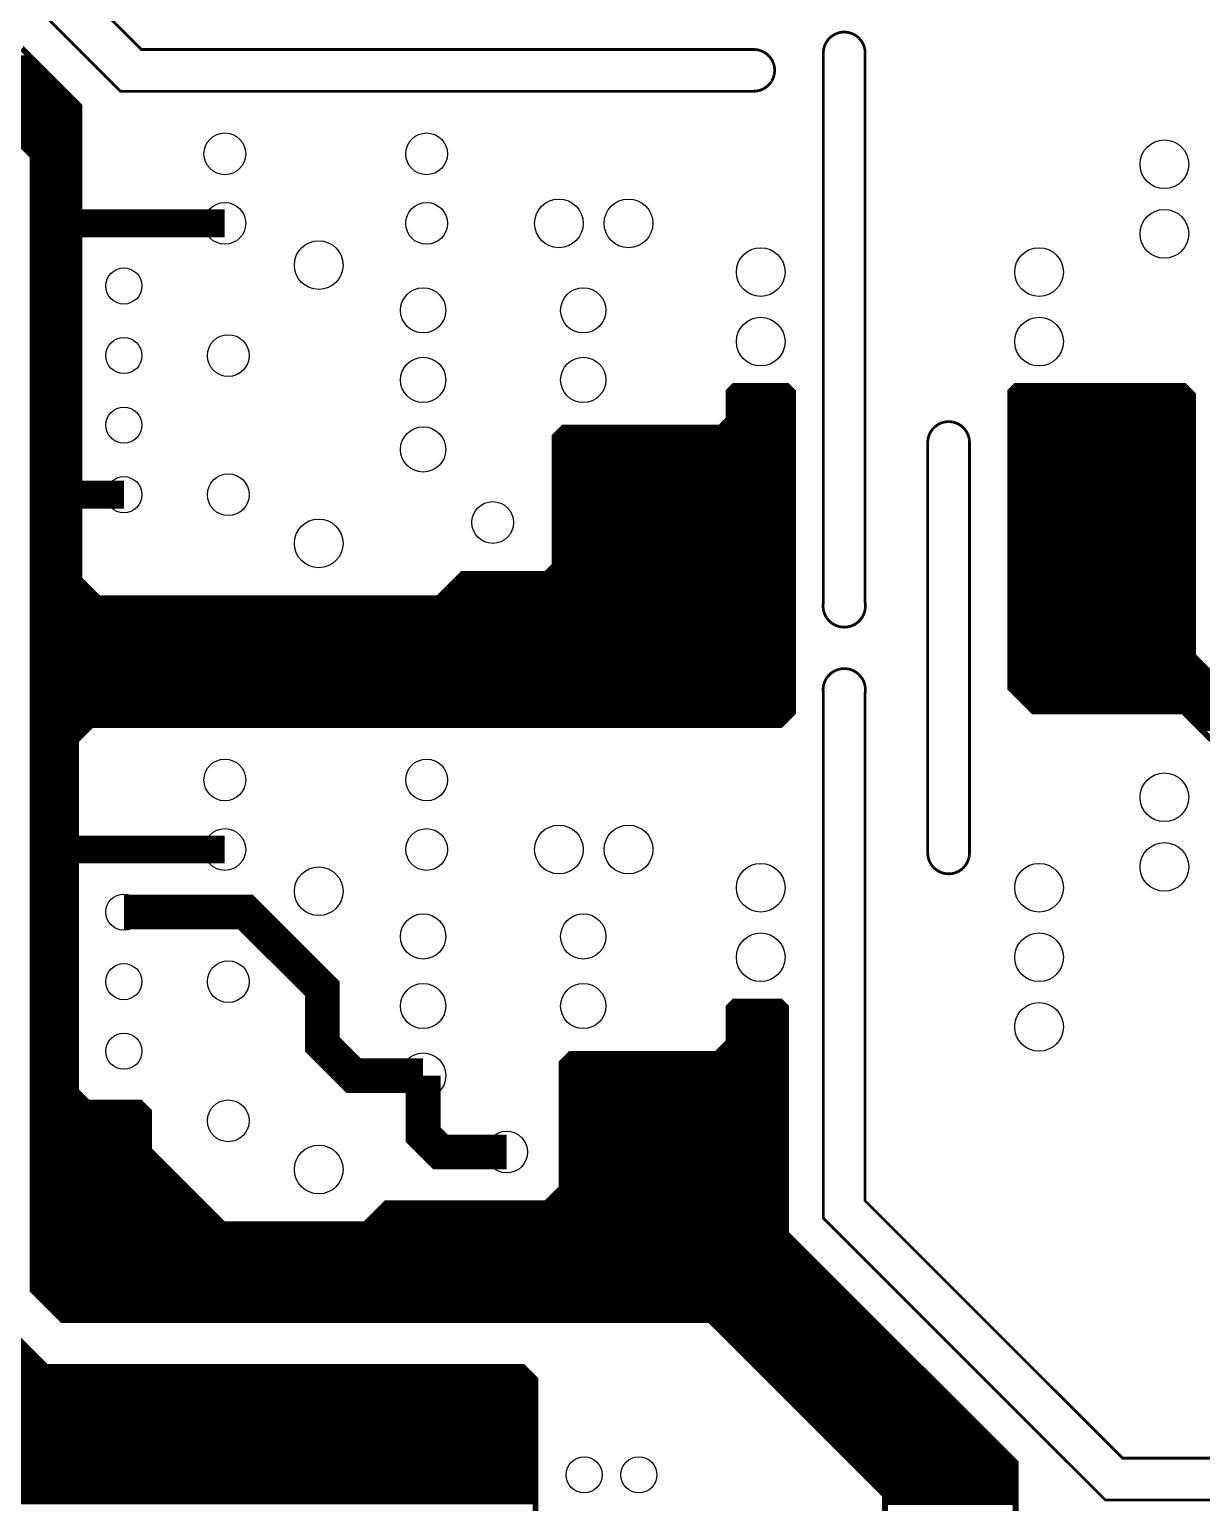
# Model space of a CAD drawing. Extents: x 0 to 219, y 0 to 131.
# Drawn here: x 66.8 to 109.6, y 48.3 to 102.1 of the extents above; entities that cross this region are included whole.
import ezdxf

# ---------------------------------------------------------------- set-up
doc = ezdxf.new("R2010")
doc.units = 0
doc.layers.get('0').update_dxf_attribs({"linetype": 'CONTINUOUS'})
doc.layers.add('CS', color=1, linetype='CONTINUOUS')
doc.layers.add('OUT', color=7, linetype='CONTINUOUS')

# ---------------------------------------------------------------- blocks, each defined once
blk = doc.blocks.new('ROUND_30')
blk.add_circle((0, 0), 0.66)
blk = doc.blocks.new('ROUND_11')
blk.add_circle((0, 0), 0.889)
blk = doc.blocks.new('ROUND_34')
blk.add_circle((0, 0), 0.762)
blk = doc.blocks.new('ROUND_18')
blk.add_circle((0, 0), 0.826)
blk = doc.blocks.new('ROUND_26')
blk.add_circle((0, 0), 0.508)

msp = doc.modelspace()

# ---------------------------------------------------------------- linework, layer by layer
at = {"layer": 'CS'}
for points, const_width in [([(85.344, 30.226), (85.344, 52.832), (84.836, 53.34), (67.437, 53.34), (65.532, 55.245), (65.532, 96.52), (64.516, 97.536), (58.293, 97.536), (57.785, 98.044), (57.785, 101.092), (57.404, 101.473), (52.07, 101.473)], 0.0254), ([(59.409, 101.035), (66.844, 101.035)], 0.2), ([(65.532, 98.679), (66.802, 97.409), (66.802, 56.007), (67.945, 54.864), (87.376, 54.864), (87.376, 60.325), (86.233, 60.325), (86.233, 59.944), (85.598, 59.309), (79.756, 59.309), (78.994, 58.547), (73.914, 58.547), (71.247, 61.214), (71.247, 62.611), (70.866, 62.992), (68.961, 62.992), (68.58, 63.373), (68.58, 76.073), (69.088, 76.581), (94.234, 76.581), (94.742, 77.089), (94.742, 88.9), (94.488, 89.154), (92.456, 89.154), (92.202, 88.9), (92.202, 87.884), (91.948, 87.63), (86.233, 87.63), (85.852, 87.249), (85.852, 82.55), (85.598, 82.296), (82.55, 82.296), (81.661, 81.407), (69.342, 81.407), (68.707, 82.042), (68.707, 99.314), (66.548, 101.473)], 0.0254), ([(66.506, 101.373), (68.607, 99.273), (68.607, 82.042), (68.617, 81.998), (68.636, 81.971), (69.271, 81.336), (69.309, 81.313), (69.342, 81.307), (81.661, 81.307), (81.704, 81.317), (81.731, 81.336), (82.591, 82.196), (85.598, 82.196), (85.641, 82.206), (85.668, 82.225), (85.922, 82.479), (85.946, 82.517), (85.952, 82.55), (85.952, 87.208), (86.274, 87.53), (91.948, 87.53), (91.991, 87.54), (92.018, 87.559), (92.272, 87.813), (92.296, 87.851), (92.302, 87.884), (92.302, 88.859), (92.497, 89.054), (94.446, 89.054), (94.642, 88.859), (94.641, 77.13), (94.192, 76.681), (69.087, 76.681), (69.044, 76.671), (69.017, 76.652), (68.509, 76.144), (68.485, 76.106), (68.48, 76.073), (68.48, 63.373), (68.49, 63.329), (68.509, 63.302), (68.89, 62.921), (68.928, 62.898), (68.961, 62.892), (70.824, 62.892), (71.147, 62.57), (71.147, 61.214), (71.157, 61.17), (71.176, 61.143), (73.843, 58.476), (73.881, 58.453), (73.914, 58.447), (78.994, 58.447), (79.037, 58.457), (79.064, 58.476), (79.797, 59.209), (85.598, 59.209), (85.641, 59.219), (85.668, 59.238), (86.176, 59.746), (86.2, 59.784), (86.206, 59.817), (86.206, 64.348), (86.528, 64.67), (91.821, 64.67), (91.864, 64.68), (91.891, 64.699), (92.272, 65.08), (92.296, 65.118), (92.302, 65.151), (92.302, 66.38), (92.497, 66.575), (94.192, 66.575), (94.388, 66.38), (94.388, 58.166), (94.398, 58.122), (94.417, 58.095), (102.77, 49.743), (102.77, 15.875)], 0.2), ([(59.409, 100.86), (67.019, 100.86)], 0.2), ([(59.409, 100.686), (67.193, 100.686)], 0.2), ([(59.409, 100.511), (67.368, 100.511)], 0.2), ([(59.409, 100.336), (67.543, 100.336)], 0.2), ([(59.409, 100.162), (67.717, 100.162)], 0.2), ([(59.409, 99.987), (67.892, 99.987)], 0.2), ([(59.409, 99.813), (68.066, 99.813)], 0.2), ([(59.409, 99.638), (68.241, 99.638)], 0.2), ([(59.409, 99.463), (68.416, 99.463)], 0.2), ([(59.409, 99.289), (68.59, 99.289)], 0.2), ([(59.409, 99.114), (68.607, 99.114)], 0.2), ([(59.443, 98.94), (68.607, 98.94)], 0.2), ([(65.578, 98.765), (68.607, 98.765)], 0.2), ([(98.017, 10.709), (98.016, 48.514), (98.006, 48.558), (97.987, 48.585), (91.637, 54.935), (91.599, 54.958), (91.566, 54.964), (87.375, 54.964), (86.106, 54.964), (67.986, 54.964), (66.902, 56.048), (66.901, 97.409), (66.891, 97.453), (66.872, 97.48), (65.602, 98.75)], 0.2), ([(65.762, 98.59), (68.607, 98.59)], 0.2), ([(65.936, 98.416), (68.607, 98.416)], 0.2), ([(66.111, 98.241), (68.607, 98.241)], 0.2), ([(66.285, 98.067), (68.607, 98.067)], 0.2), ([(66.46, 97.892), (68.607, 97.892)], 0.2), ([(66.635, 97.717), (68.607, 97.717)], 0.2), ([(66.809, 97.543), (68.607, 97.543)], 0.2), ([(66.901, 97.368), (68.607, 97.368)], 0.2), ([(66.901, 97.194), (68.607, 97.194)], 0.2), ([(66.901, 97.019), (68.607, 97.019)], 0.2), ([(66.901, 96.844), (68.607, 96.844)], 0.2), ([(66.901, 96.67), (68.607, 96.67)], 0.2), ([(66.901, 96.495), (68.607, 96.495)], 0.2), ([(66.901, 96.321), (68.607, 96.321)], 0.2), ([(66.901, 96.146), (68.607, 96.146)], 0.2), ([(66.901, 95.971), (68.607, 95.971)], 0.2), ([(66.901, 95.797), (68.607, 95.797)], 0.2), ([(66.901, 95.622), (68.607, 95.622)], 0.2), ([(66.901, 95.448), (68.607, 95.448)], 0.2), ([(66.901, 95.273), (68.607, 95.273)], 0.2), ([(70.231, 85.09), (67.564, 85.09), (67.564, 94.996), (73.914, 94.996)], 1.016), ([(66.901, 95.098), (68.607, 95.098)], 0.2), ([(66.901, 94.924), (68.607, 94.924)], 0.2), ([(66.901, 94.749), (68.607, 94.749)], 0.2), ([(66.901, 94.575), (68.607, 94.575)], 0.2), ([(66.901, 94.4), (68.607, 94.4)], 0.2), ([(66.901, 94.225), (68.607, 94.225)], 0.2), ([(66.901, 94.051), (68.607, 94.051)], 0.2), ([(66.901, 93.876), (68.607, 93.876)], 0.2), ([(66.901, 93.702), (68.607, 93.702)], 0.2), ([(66.901, 93.527), (68.607, 93.527)], 0.2), ([(66.901, 93.352), (68.607, 93.352)], 0.2), ([(66.901, 93.178), (68.607, 93.178)], 0.2), ([(66.901, 93.003), (68.607, 93.003)], 0.2), ([(66.901, 92.829), (68.607, 92.829)], 0.2), ([(66.901, 92.654), (68.607, 92.654)], 0.2), ([(66.901, 92.479), (68.607, 92.479)], 0.2), ([(66.901, 92.305), (68.607, 92.305)], 0.2), ([(66.901, 92.13), (68.607, 92.13)], 0.2), ([(66.901, 91.956), (68.607, 91.956)], 0.2), ([(66.901, 91.781), (68.607, 91.781)], 0.2), ([(66.901, 91.606), (68.607, 91.606)], 0.2), ([(66.901, 91.432), (68.607, 91.432)], 0.2), ([(66.901, 91.257), (68.607, 91.257)], 0.2), ([(66.901, 91.083), (68.607, 91.083)], 0.2), ([(66.901, 90.908), (68.607, 90.908)], 0.2), ([(66.901, 90.733), (68.607, 90.733)], 0.2), ([(66.901, 90.559), (68.607, 90.559)], 0.2), ([(66.901, 90.384), (68.607, 90.384)], 0.2), ([(66.901, 90.21), (68.607, 90.21)], 0.2), ([(66.901, 90.035), (68.607, 90.035)], 0.2), ([(66.901, 89.86), (68.607, 89.86)], 0.2), ([(66.901, 89.686), (68.607, 89.686)], 0.2), ([(66.901, 89.511), (68.607, 89.511)], 0.2), ([(66.901, 89.337), (68.607, 89.337)], 0.2), ([(66.901, 89.162), (68.607, 89.162)], 0.2), ([(66.901, 88.987), (68.607, 88.987)], 0.2), ([(66.901, 88.813), (68.607, 88.813)], 0.2), ([(92.302, 88.813), (94.642, 88.813)], 0.2), ([(92.43, 88.987), (94.513, 88.987)], 0.2), ([(110.236, 78.359), (109.347, 79.248), (109.347, 88.773), (108.966, 89.154), (102.743, 89.154), (102.489, 88.9), (102.489, 77.978), (103.378, 77.089), (108.839, 77.089), (109.982, 75.946)], 0.0254), ([(110.023, 76.046), (108.909, 77.16), (108.871, 77.183), (108.838, 77.189), (103.419, 77.189), (102.589, 78.019), (102.589, 88.859), (102.784, 89.054), (108.924, 89.054), (109.247, 88.732), (109.247, 79.248), (109.257, 79.204), (109.276, 79.177), (110.165, 78.288)], 0.2), ([(102.589, 88.789), (109.189, 88.789)], 0.2), ([(102.694, 88.964), (109.014, 88.964)], 0.2), ([(66.901, 88.638), (68.607, 88.638)], 0.2), ([(66.901, 88.464), (68.607, 88.464)], 0.2), ([(66.901, 88.289), (68.607, 88.289)], 0.2), ([(66.901, 88.114), (68.607, 88.114)], 0.2), ([(92.302, 88.638), (94.642, 88.638)], 0.2), ([(92.302, 88.464), (94.642, 88.464)], 0.2), ([(92.302, 88.289), (94.642, 88.289)], 0.2), ([(92.302, 88.114), (94.642, 88.114)], 0.2), ([(102.589, 88.614), (109.247, 88.614)], 0.2), ([(102.589, 88.44), (109.247, 88.44)], 0.2), ([(102.589, 88.265), (109.247, 88.265)], 0.2), ([(66.901, 87.94), (68.607, 87.94)], 0.2), ([(66.901, 87.765), (68.607, 87.765)], 0.2), ([(66.901, 87.591), (68.607, 87.591)], 0.2), ([(92.05, 87.591), (94.642, 87.591)], 0.2), ([(92.224, 87.765), (94.642, 87.765)], 0.2), ([(92.302, 87.94), (94.642, 87.94)], 0.2), ([(102.589, 88.091), (109.247, 88.091)], 0.2), ([(102.589, 87.916), (109.247, 87.916)], 0.2), ([(102.589, 87.741), (109.247, 87.741)], 0.2), ([(66.901, 87.416), (68.607, 87.416)], 0.2), ([(66.901, 87.241), (68.607, 87.241)], 0.2), ([(66.901, 87.067), (68.607, 87.067)], 0.2), ([(85.952, 87.067), (94.642, 87.067)], 0.2), ([(85.985, 87.241), (94.642, 87.241)], 0.2), ([(86.16, 87.416), (94.642, 87.416)], 0.2), ([(102.589, 87.567), (109.247, 87.567)], 0.2), ([(102.589, 87.392), (109.247, 87.392)], 0.2), ([(102.589, 87.218), (109.247, 87.218)], 0.2), ([(102.589, 87.043), (109.247, 87.043)], 0.2), ([(66.901, 86.892), (68.607, 86.892)], 0.2), ([(66.901, 86.718), (68.607, 86.718)], 0.2), ([(66.901, 86.543), (68.607, 86.543)], 0.2), ([(85.952, 86.892), (94.641, 86.892)], 0.2), ([(85.952, 86.718), (94.641, 86.718)], 0.2), ([(85.952, 86.543), (94.641, 86.543)], 0.2), ([(102.589, 86.868), (109.247, 86.868)], 0.2), ([(102.589, 86.694), (109.247, 86.694)], 0.2), ([(102.589, 86.519), (109.247, 86.519)], 0.2), ([(66.901, 86.368), (68.607, 86.368)], 0.2), ([(66.901, 86.194), (68.607, 86.194)], 0.2), ([(66.901, 86.019), (68.607, 86.019)], 0.2), ([(85.952, 86.368), (94.641, 86.368)], 0.2), ([(85.952, 86.194), (94.641, 86.194)], 0.2), ([(85.952, 86.019), (94.641, 86.019)], 0.2), ([(102.589, 86.345), (109.247, 86.345)], 0.2), ([(102.589, 86.17), (109.247, 86.17)], 0.2), ([(102.589, 85.995), (109.247, 85.995)], 0.2), ([(66.901, 85.845), (68.607, 85.845)], 0.2), ([(66.901, 85.67), (68.607, 85.67)], 0.2), ([(66.901, 85.495), (68.607, 85.495)], 0.2), ([(85.952, 85.845), (94.641, 85.845)], 0.2), ([(85.952, 85.67), (94.641, 85.67)], 0.2), ([(85.952, 85.495), (94.641, 85.495)], 0.2), ([(102.589, 85.821), (109.247, 85.821)], 0.2), ([(102.589, 85.646), (109.247, 85.646)], 0.2), ([(102.589, 85.472), (109.247, 85.472)], 0.2), ([(66.901, 85.321), (68.607, 85.321)], 0.2), ([(66.901, 85.146), (68.607, 85.146)], 0.2), ([(66.901, 84.972), (68.607, 84.972)], 0.2), ([(85.952, 85.321), (94.641, 85.321)], 0.2), ([(85.952, 85.146), (94.641, 85.146)], 0.2), ([(85.952, 84.972), (94.641, 84.972)], 0.2), ([(102.589, 85.297), (109.247, 85.297)], 0.2), ([(102.589, 85.122), (109.247, 85.122)], 0.2), ([(102.589, 84.948), (109.247, 84.948)], 0.2), ([(66.901, 84.797), (68.607, 84.797)], 0.2), ([(66.901, 84.622), (68.607, 84.622)], 0.2), ([(66.901, 84.448), (68.607, 84.448)], 0.2), ([(85.952, 84.797), (94.641, 84.797)], 0.2), ([(85.952, 84.622), (94.641, 84.622)], 0.2), ([(85.952, 84.448), (94.641, 84.448)], 0.2), ([(102.589, 84.773), (109.247, 84.773)], 0.2), ([(102.589, 84.599), (109.247, 84.599)], 0.2), ([(102.589, 84.424), (109.247, 84.424)], 0.2), ([(66.901, 84.273), (68.607, 84.273)], 0.2), ([(66.901, 84.099), (68.607, 84.099)], 0.2), ([(66.901, 83.924), (68.607, 83.924)], 0.2), ([(85.952, 84.273), (94.641, 84.273)], 0.2), ([(85.952, 84.099), (94.641, 84.099)], 0.2), ([(85.952, 83.924), (94.641, 83.924)], 0.2), ([(102.589, 84.249), (109.247, 84.249)], 0.2), ([(102.589, 84.075), (109.247, 84.075)], 0.2), ([(102.589, 83.9), (109.247, 83.9)], 0.2), ([(66.901, 83.749), (68.607, 83.749)], 0.2), ([(66.901, 83.575), (68.607, 83.575)], 0.2), ([(66.901, 83.4), (68.607, 83.4)], 0.2), ([(85.952, 83.749), (94.641, 83.749)], 0.2), ([(85.952, 83.575), (94.641, 83.575)], 0.2), ([(85.952, 83.4), (94.641, 83.4)], 0.2), ([(102.589, 83.726), (109.247, 83.726)], 0.2), ([(102.589, 83.551), (109.247, 83.551)], 0.2), ([(102.589, 83.376), (109.247, 83.376)], 0.2), ([(66.901, 83.226), (68.607, 83.226)], 0.2), ([(66.901, 83.051), (68.607, 83.051)], 0.2), ([(66.901, 82.876), (68.607, 82.876)], 0.2), ([(85.952, 83.226), (94.641, 83.226)], 0.2), ([(85.952, 83.051), (94.641, 83.051)], 0.2), ([(85.952, 82.876), (94.641, 82.876)], 0.2), ([(102.589, 83.202), (109.247, 83.202)], 0.2), ([(102.589, 83.027), (109.247, 83.027)], 0.2), ([(102.589, 82.853), (109.247, 82.853)], 0.2), ([(66.901, 82.702), (68.607, 82.702)], 0.2), ([(66.901, 82.527), (68.607, 82.527)], 0.2), ([(66.901, 82.353), (68.607, 82.353)], 0.2), ([(85.796, 82.353), (94.641, 82.353)], 0.2), ([(85.948, 82.527), (94.641, 82.527)], 0.2), ([(85.952, 82.702), (94.641, 82.702)], 0.2), ([(102.589, 82.678), (109.247, 82.678)], 0.2), ([(102.589, 82.503), (109.247, 82.503)], 0.2), ([(102.589, 82.329), (109.247, 82.329)], 0.2), ([(66.901, 82.178), (68.607, 82.178)], 0.2), ([(66.901, 82.003), (68.615, 82.003)], 0.2), ([(66.901, 81.829), (68.778, 81.829)], 0.2), ([(66.901, 81.654), (68.953, 81.654)], 0.2), ([(82.049, 81.654), (94.641, 81.654)], 0.2), ([(82.224, 81.829), (94.641, 81.829)], 0.2), ([(82.398, 82.003), (94.641, 82.003)], 0.2), ([(82.573, 82.178), (94.641, 82.178)], 0.2), ([(102.589, 82.154), (109.247, 82.154)], 0.2), ([(102.589, 81.98), (109.247, 81.98)], 0.2), ([(102.589, 81.805), (109.247, 81.805)], 0.2), ([(66.901, 81.48), (69.127, 81.48)], 0.2), ([(66.901, 81.305), (94.641, 81.305)], 0.2), ([(66.901, 81.13), (94.641, 81.13)], 0.2), ([(81.875, 81.48), (94.641, 81.48)], 0.2), ([(102.589, 81.63), (109.247, 81.63)], 0.2), ([(102.589, 81.456), (109.247, 81.456)], 0.2), ([(102.589, 81.281), (109.247, 81.281)], 0.2), ([(66.901, 80.956), (94.641, 80.956)], 0.2), ([(66.901, 80.781), (94.641, 80.781)], 0.2), ([(66.901, 80.607), (94.641, 80.607)], 0.2), ([(102.589, 81.107), (109.247, 81.107)], 0.2), ([(102.589, 80.932), (109.247, 80.932)], 0.2), ([(102.589, 80.757), (109.247, 80.757)], 0.2), ([(102.589, 80.583), (109.247, 80.583)], 0.2), ([(66.901, 80.432), (94.641, 80.432)], 0.2), ([(66.901, 80.257), (94.641, 80.257)], 0.2), ([(66.901, 80.083), (94.641, 80.083)], 0.2), ([(102.589, 80.408), (109.247, 80.408)], 0.2), ([(102.589, 80.234), (109.247, 80.234)], 0.2), ([(102.589, 80.059), (109.247, 80.059)], 0.2), ([(66.901, 79.908), (94.641, 79.908)], 0.2), ([(66.901, 79.734), (94.641, 79.734)], 0.2), ([(66.901, 79.559), (94.641, 79.559)], 0.2), ([(102.589, 79.884), (109.247, 79.884)], 0.2), ([(102.589, 79.71), (109.247, 79.71)], 0.2), ([(102.589, 79.535), (109.247, 79.535)], 0.2), ([(66.901, 79.384), (94.641, 79.384)], 0.2), ([(66.901, 79.21), (94.641, 79.21)], 0.2), ([(66.901, 79.035), (94.641, 79.035)], 0.2), ([(102.589, 79.361), (109.247, 79.361)], 0.2), ([(102.589, 79.186), (109.27, 79.186)], 0.2), ([(102.589, 79.011), (109.442, 79.011)], 0.2), ([(66.901, 78.861), (94.641, 78.861)], 0.2), ([(66.901, 78.686), (94.641, 78.686)], 0.2), ([(66.901, 78.511), (94.641, 78.511)], 0.2), ([(102.589, 78.837), (109.616, 78.837)], 0.2), ([(102.589, 78.662), (109.791, 78.662)], 0.2), ([(102.589, 78.488), (109.965, 78.488)], 0.2), ([(66.901, 78.337), (94.641, 78.337)], 0.2), ([(66.901, 78.162), (94.641, 78.162)], 0.2), ([(66.901, 77.988), (94.641, 77.988)], 0.2), ([(102.589, 78.313), (110.14, 78.313)], 0.2), ([(102.589, 78.138), (141.176, 78.138)], 0.2), ([(102.644, 77.964), (141.35, 77.964)], 0.2), ([(66.901, 77.813), (94.641, 77.813)], 0.2), ([(66.901, 77.638), (94.641, 77.638)], 0.2), ([(66.901, 77.464), (94.641, 77.464)], 0.2), ([(102.819, 77.789), (175.818, 77.789)], 0.2), ([(102.993, 77.615), (175.644, 77.615)], 0.2), ([(103.168, 77.44), (175.469, 77.44)], 0.2), ([(66.901, 77.289), (94.641, 77.289)], 0.2), ([(66.901, 77.115), (94.626, 77.115)], 0.2), ([(66.901, 76.94), (94.451, 76.94)], 0.2), ([(103.343, 77.265), (175.294, 77.265)], 0.2), ([(108.978, 77.091), (175.12, 77.091)], 0.2), ([(109.153, 76.916), (174.945, 76.916)], 0.2), ([(66.901, 76.765), (94.276, 76.765)], 0.2), ([(66.901, 76.591), (68.956, 76.591)], 0.2), ([(66.901, 76.416), (68.781, 76.416)], 0.2), ([(109.327, 76.742), (174.771, 76.742)], 0.2), ([(109.502, 76.567), (174.596, 76.567)], 0.2), ([(66.901, 76.242), (68.607, 76.242)], 0.2), ([(66.901, 76.067), (68.48, 76.067)], 0.2), ([(66.901, 75.892), (68.48, 75.892)], 0.2), ([(66.901, 75.718), (68.48, 75.718)], 0.2), ([(66.901, 75.543), (68.48, 75.543)], 0.2), ([(66.901, 75.369), (68.48, 75.369)], 0.2), ([(66.901, 75.194), (68.48, 75.194)], 0.2), ([(66.901, 75.019), (68.48, 75.019)], 0.2), ([(66.901, 74.845), (68.48, 74.845)], 0.2), ([(66.901, 74.67), (68.48, 74.67)], 0.2), ([(66.901, 74.496), (68.48, 74.496)], 0.2), ([(66.901, 74.321), (68.48, 74.321)], 0.2), ([(66.901, 74.146), (68.48, 74.146)], 0.2), ([(66.901, 73.972), (68.48, 73.972)], 0.2), ([(66.901, 73.797), (68.48, 73.797)], 0.2), ([(66.901, 73.623), (68.48, 73.623)], 0.2), ([(66.901, 73.448), (68.48, 73.448)], 0.2), ([(66.901, 73.273), (68.48, 73.273)], 0.2), ([(66.901, 73.099), (68.48, 73.099)], 0.2), ([(66.901, 72.924), (68.48, 72.924)], 0.2), ([(66.901, 72.75), (68.48, 72.75)], 0.2), ([(66.901, 72.575), (68.48, 72.575)], 0.2), ([(73.914, 72.136), (67.437, 72.136), (67.437, 62.23), (70.231, 62.23)], 1.016), ([(66.901, 72.4), (68.48, 72.4)], 0.2), ([(66.901, 72.226), (68.48, 72.226)], 0.2), ([(66.901, 72.051), (68.48, 72.051)], 0.2), ([(66.901, 71.877), (68.48, 71.877)], 0.2), ([(66.901, 71.702), (68.48, 71.702)], 0.2), ([(66.901, 71.527), (68.48, 71.527)], 0.2), ([(66.901, 71.353), (68.48, 71.353)], 0.2), ([(66.901, 71.178), (68.48, 71.178)], 0.2), ([(66.901, 71.004), (68.48, 71.004)], 0.2), ([(66.901, 70.829), (68.48, 70.829)], 0.2), ([(66.901, 70.654), (68.48, 70.654)], 0.2), ([(66.901, 70.48), (68.48, 70.48)], 0.2), ([(70.231, 69.85), (74.676, 69.85), (77.47, 67.056), (77.47, 65.024), (78.613, 63.881), (81.153, 63.881)], 1.27), ([(66.901, 70.305), (68.48, 70.305)], 0.2), ([(66.901, 70.131), (68.48, 70.131)], 0.2), ([(66.901, 69.956), (68.48, 69.956)], 0.2), ([(66.901, 69.781), (68.48, 69.781)], 0.2), ([(66.901, 69.607), (68.48, 69.607)], 0.2), ([(66.901, 69.432), (68.48, 69.432)], 0.2), ([(66.901, 69.258), (68.48, 69.258)], 0.2), ([(66.901, 69.083), (68.48, 69.083)], 0.2), ([(66.901, 68.908), (68.48, 68.908)], 0.2), ([(66.901, 68.734), (68.48, 68.734)], 0.2), ([(66.901, 68.559), (68.48, 68.559)], 0.2), ([(66.901, 68.385), (68.48, 68.385)], 0.2), ([(66.901, 68.21), (68.48, 68.21)], 0.2), ([(66.901, 68.035), (68.48, 68.035)], 0.2), ([(66.901, 67.861), (68.48, 67.861)], 0.2), ([(66.901, 67.686), (68.48, 67.686)], 0.2), ([(66.901, 67.512), (68.48, 67.512)], 0.2), ([(66.901, 67.337), (68.48, 67.337)], 0.2), ([(66.901, 67.162), (68.48, 67.162)], 0.2), ([(66.901, 66.988), (68.48, 66.988)], 0.2), ([(66.901, 66.813), (68.48, 66.813)], 0.2), ([(66.901, 66.639), (68.48, 66.639)], 0.2), ([(66.901, 66.464), (68.48, 66.464)], 0.2), ([(66.901, 66.289), (68.48, 66.289)], 0.2), ([(66.901, 66.115), (68.48, 66.115)], 0.2), ([(139.954, 9.906), (98.679, 9.906), (97.917, 10.668), (97.917, 48.514), (91.567, 54.864), (86.106, 54.864), (86.106, 64.389), (86.487, 64.77), (91.821, 64.77), (92.202, 65.151), (92.202, 66.421), (92.456, 66.675), (94.234, 66.675), (94.488, 66.421), (94.488, 58.166), (102.87, 49.784), (102.87, 15.875), (105.283, 13.462), (162.941, 13.462)], 0.0254), ([(92.302, 66.289), (94.388, 66.289)], 0.2), ([(92.302, 66.115), (94.388, 66.115)], 0.2), ([(92.386, 66.464), (94.303, 66.464)], 0.2), ([(66.901, 65.94), (68.48, 65.94)], 0.2), ([(66.901, 65.766), (68.48, 65.766)], 0.2), ([(66.901, 65.591), (68.48, 65.591)], 0.2), ([(92.302, 65.94), (94.388, 65.94)], 0.2), ([(92.302, 65.766), (94.388, 65.766)], 0.2), ([(92.302, 65.591), (94.388, 65.591)], 0.2), ([(66.901, 65.416), (68.48, 65.416)], 0.2), ([(66.901, 65.242), (68.48, 65.242)], 0.2), ([(66.901, 65.067), (68.48, 65.067)], 0.2), ([(92.259, 65.067), (94.388, 65.067)], 0.2), ([(92.302, 65.416), (94.388, 65.416)], 0.2), ([(92.302, 65.242), (94.388, 65.242)], 0.2), ([(66.901, 64.893), (68.48, 64.893)], 0.2), ([(66.901, 64.718), (68.48, 64.718)], 0.2), ([(66.901, 64.543), (68.48, 64.543)], 0.2), ([(86.401, 64.543), (94.388, 64.543)], 0.2), ([(91.91, 64.718), (94.388, 64.718)], 0.2), ([(92.085, 64.893), (94.388, 64.893)], 0.2), ([(66.901, 64.369), (68.48, 64.369)], 0.2), ([(66.901, 64.194), (68.48, 64.194)], 0.2), ([(66.901, 64.02), (68.48, 64.02)], 0.2), ([(81.153, 63.881), (81.153, 61.722), (81.788, 61.087), (84.201, 61.087)], 1.27), ([(86.206, 64.194), (94.388, 64.194)], 0.2), ([(86.206, 64.02), (94.388, 64.02)], 0.2), ([(86.227, 64.369), (94.388, 64.369)], 0.2), ([(66.901, 63.845), (68.48, 63.845)], 0.2), ([(66.901, 63.67), (68.48, 63.67)], 0.2), ([(66.901, 63.496), (68.48, 63.496)], 0.2), ([(86.206, 63.845), (94.388, 63.845)], 0.2), ([(86.206, 63.67), (94.388, 63.67)], 0.2), ([(86.206, 63.496), (94.388, 63.496)], 0.2), ([(66.901, 63.321), (68.495, 63.321)], 0.2), ([(66.901, 63.147), (68.664, 63.147)], 0.2), ([(66.901, 62.972), (68.839, 62.972)], 0.2), ([(86.206, 63.321), (94.388, 63.321)], 0.2), ([(86.206, 63.147), (94.388, 63.147)], 0.2), ([(86.206, 62.972), (94.388, 62.972)], 0.2), ([(66.902, 62.797), (70.919, 62.797)], 0.2), ([(66.902, 62.623), (71.093, 62.623)], 0.2), ([(66.902, 62.448), (71.147, 62.448)], 0.2), ([(70.231, 62.23), (67.437, 62.23), (67.437, 57.404)], 1.016), ([(86.206, 62.797), (94.388, 62.797)], 0.2), ([(86.206, 62.623), (94.388, 62.623)], 0.2), ([(86.206, 62.448), (94.388, 62.448)], 0.2), ([(66.902, 62.274), (71.147, 62.274)], 0.2), ([(66.902, 62.099), (71.147, 62.099)], 0.2), ([(66.902, 61.924), (71.147, 61.924)], 0.2), ([(86.206, 62.274), (94.388, 62.274)], 0.2), ([(86.206, 62.099), (94.388, 62.099)], 0.2), ([(86.206, 61.924), (94.388, 61.924)], 0.2), ([(66.902, 61.75), (71.147, 61.75)], 0.2), ([(66.902, 61.575), (71.147, 61.575)], 0.2), ([(66.902, 61.401), (71.147, 61.401)], 0.2), ([(66.902, 61.226), (71.147, 61.226)], 0.2), ([(86.206, 61.75), (94.388, 61.75)], 0.2), ([(86.206, 61.575), (94.388, 61.575)], 0.2), ([(86.206, 61.401), (94.388, 61.401)], 0.2), ([(86.206, 61.226), (94.388, 61.226)], 0.2), ([(66.902, 61.051), (71.268, 61.051)], 0.2), ([(66.902, 60.877), (71.442, 60.877)], 0.2), ([(66.902, 60.702), (71.617, 60.702)], 0.2), ([(86.206, 61.051), (94.388, 61.051)], 0.2), ([(86.206, 60.877), (94.388, 60.877)], 0.2), ([(86.206, 60.702), (94.388, 60.702)], 0.2), ([(66.902, 60.528), (71.791, 60.528)], 0.2), ([(66.902, 60.353), (71.966, 60.353)], 0.2), ([(66.902, 60.178), (72.141, 60.178)], 0.2), ([(86.206, 60.528), (94.388, 60.528)], 0.2), ([(86.206, 60.353), (94.388, 60.353)], 0.2), ([(86.206, 60.178), (94.388, 60.178)], 0.2), ([(66.902, 60.004), (72.315, 60.004)], 0.2), ([(66.902, 59.829), (72.49, 59.829)], 0.2), ([(66.902, 59.655), (72.664, 59.655)], 0.2), ([(86.085, 59.655), (94.388, 59.655)], 0.2), ([(86.206, 60.004), (94.388, 60.004)], 0.2), ([(86.206, 59.829), (94.388, 59.829)], 0.2), ([(66.902, 59.48), (72.839, 59.48)], 0.2), ([(66.902, 59.305), (73.014, 59.305)], 0.2), ([(66.902, 59.131), (73.188, 59.131)], 0.2), ([(79.719, 59.131), (94.388, 59.131)], 0.2), ([(85.735, 59.305), (94.388, 59.305)], 0.2), ([(85.91, 59.48), (94.388, 59.48)], 0.2), ([(66.902, 58.956), (73.363, 58.956)], 0.2), ([(66.902, 58.782), (73.537, 58.782)], 0.2), ([(66.902, 58.607), (73.712, 58.607)], 0.2), ([(79.195, 58.607), (94.388, 58.607)], 0.2), ([(79.37, 58.782), (94.388, 58.782)], 0.2), ([(79.544, 58.956), (94.388, 58.956)], 0.2), ([(66.902, 58.432), (94.388, 58.432)], 0.2), ([(66.902, 58.258), (94.388, 58.258)], 0.2), ([(66.902, 58.083), (94.429, 58.083)], 0.2), ([(66.902, 57.909), (94.603, 57.909)], 0.2), ([(66.902, 57.734), (94.778, 57.734)], 0.2), ([(66.902, 57.559), (94.953, 57.559)], 0.2), ([(66.902, 57.385), (95.127, 57.385)], 0.2), ([(66.902, 57.21), (95.302, 57.21)], 0.2), ([(66.902, 57.036), (95.476, 57.036)], 0.2), ([(66.902, 56.861), (95.651, 56.861)], 0.2), ([(66.902, 56.686), (95.826, 56.686)], 0.2), ([(66.902, 56.512), (96, 56.512)], 0.2), ([(66.902, 56.337), (96.175, 56.337)], 0.2), ([(66.902, 56.163), (96.349, 56.163)], 0.2), ([(66.962, 55.988), (96.524, 55.988)], 0.2), ([(67.137, 55.813), (96.699, 55.813)], 0.2), ([(67.311, 55.639), (96.873, 55.639)], 0.2), ([(67.486, 55.464), (97.048, 55.464)], 0.2), ([(65.461, 55.174), (67.366, 53.269), (67.404, 53.246), (67.437, 53.24), (84.794, 53.24), (85.244, 52.791), (85.244, 30.226)], 0.2), ([(67.66, 55.29), (97.222, 55.29)], 0.2), ([(67.835, 55.115), (97.397, 55.115)], 0.2), ([(91.628, 54.94), (97.572, 54.94)], 0.2), ([(91.806, 54.766), (97.746, 54.766)], 0.2), ([(91.981, 54.591), (97.921, 54.591)], 0.2), ([(92.155, 54.417), (98.095, 54.417)], 0.2), ([(92.33, 54.242), (98.27, 54.242)], 0.2), ([(59.536, 53.909), (66.726, 53.909)], 0.2), ([(59.536, 53.734), (66.901, 53.734)], 0.2), ([(92.505, 54.067), (98.445, 54.067)], 0.2), ([(92.679, 53.893), (98.619, 53.893)], 0.2), ([(92.854, 53.718), (98.794, 53.718)], 0.2), ([(59.536, 53.559), (67.076, 53.559)], 0.2), ([(59.536, 53.385), (67.25, 53.385)], 0.2), ([(59.536, 53.21), (84.824, 53.21)], 0.2), ([(93.028, 53.544), (98.968, 53.544)], 0.2), ([(93.203, 53.369), (99.143, 53.369)], 0.2), ([(93.378, 53.194), (99.318, 53.194)], 0.2), ([(59.536, 53.036), (84.998, 53.036)], 0.2), ([(59.536, 52.861), (85.173, 52.861)], 0.2), ([(59.536, 52.686), (85.244, 52.686)], 0.2), ([(93.552, 53.02), (99.492, 53.02)], 0.2), ([(93.727, 52.845), (99.667, 52.845)], 0.2), ([(93.901, 52.671), (99.841, 52.671)], 0.2), ([(59.536, 52.512), (85.244, 52.512)], 0.2), ([(59.536, 52.337), (85.244, 52.337)], 0.2), ([(59.536, 52.163), (85.244, 52.163)], 0.2), ([(94.076, 52.496), (100.016, 52.496)], 0.2), ([(94.251, 52.321), (100.191, 52.321)], 0.2), ([(94.425, 52.147), (100.365, 52.147)], 0.2), ([(59.536, 51.988), (85.244, 51.988)], 0.2), ([(59.536, 51.813), (85.244, 51.813)], 0.2), ([(59.536, 51.639), (85.244, 51.639)], 0.2), ([(94.6, 51.972), (100.54, 51.972)], 0.2), ([(94.774, 51.798), (100.714, 51.798)], 0.2), ([(94.949, 51.623), (100.889, 51.623)], 0.2), ([(59.536, 51.464), (85.244, 51.464)], 0.2), ([(59.536, 51.29), (85.244, 51.29)], 0.2), ([(59.536, 51.115), (85.244, 51.115)], 0.2), ([(95.124, 51.448), (101.064, 51.448)], 0.2), ([(95.298, 51.274), (101.238, 51.274)], 0.2), ([(95.473, 51.099), (101.413, 51.099)], 0.2), ([(59.536, 50.94), (85.244, 50.94)], 0.2), ([(59.536, 50.766), (85.244, 50.766)], 0.2), ([(59.536, 50.591), (85.244, 50.591)], 0.2), ([(95.647, 50.925), (101.587, 50.925)], 0.2), ([(95.822, 50.75), (101.762, 50.75)], 0.2), ([(95.997, 50.575), (101.937, 50.575)], 0.2), ([(59.536, 50.417), (85.244, 50.417)], 0.2), ([(59.536, 50.242), (85.244, 50.242)], 0.2), ([(59.536, 50.067), (85.244, 50.067)], 0.2), ([(96.171, 50.401), (102.111, 50.401)], 0.2), ([(96.346, 50.226), (102.286, 50.226)], 0.2), ([(96.52, 50.052), (102.46, 50.052)], 0.2), ([(59.536, 49.893), (85.244, 49.893)], 0.2), ([(59.536, 49.718), (85.244, 49.718)], 0.2), ([(59.536, 49.544), (85.244, 49.544)], 0.2), ([(96.695, 49.877), (102.635, 49.877)], 0.2), ([(96.87, 49.702), (102.77, 49.702)], 0.2), ([(97.044, 49.528), (102.77, 49.528)], 0.2), ([(59.536, 49.369), (85.244, 49.369)], 0.2), ([(59.536, 49.194), (85.244, 49.194)], 0.2), ([(59.536, 49.02), (85.244, 49.02)], 0.2), ([(59.536, 48.845), (85.244, 48.845)], 0.2), ([(97.219, 49.353), (102.77, 49.353)], 0.2), ([(97.393, 49.179), (102.77, 49.179)], 0.2), ([(97.568, 49.004), (102.77, 49.004)], 0.2), ([(59.536, 48.671), (85.244, 48.671)], 0.2), ([(59.536, 48.496), (85.244, 48.496)], 0.2), ([(59.536, 48.321), (85.244, 48.321)], 0.2), ([(97.743, 48.829), (102.77, 48.829)], 0.2), ([(97.917, 48.655), (102.77, 48.655)], 0.2), ([(98.016, 48.48), (102.77, 48.48)], 0.2), ([(98.016, 48.306), (102.77, 48.306)], 0.2)]:
    msp.add_lwpolyline(points, dxfattribs=dict(at, const_width=const_width))
at = {"layer": 'OUT', "const_width": 0.1}
for points in [[(93.218, 99.822), (93.284412, 99.824898), (93.350318, 99.833576), (93.41522, 99.847964), (93.478618, 99.867954), (93.540034, 99.893392), (93.599, 99.924088), (93.655064, 99.959806), (93.707804, 100.000274), (93.756814, 100.045184), (93.801724, 100.094194), (93.842192, 100.146934), (93.87791, 100.203), (93.908606, 100.261964), (93.934044, 100.32338), (93.954034, 100.386778), (93.968422, 100.45168), (93.9771, 100.517586), (93.98, 100.584), (93.9771, 100.650412), (93.968422, 100.716318), (93.954034, 100.78122), (93.934044, 100.844618), (93.908606, 100.906034), (93.87791, 100.965), (93.842192, 101.021064), (93.801724, 101.073804), (93.756814, 101.122814), (93.707804, 101.167724), (93.655064, 101.208192), (93.599, 101.24391), (93.540034, 101.274606), (93.478618, 101.300044), (93.41522, 101.320034), (93.350318, 101.334422), (93.284412, 101.3431), (93.218, 101.346), (70.866, 101.346), (65.278, 106.934)], [(64.516, 105.41), (70.104, 99.822), (93.218, 99.822)], [(97.282, 81.153), (97.282, 101.219), (97.2791, 101.285412), (97.270422, 101.351318), (97.256034, 101.41622), (97.236044, 101.479618), (97.210606, 101.541034), (97.17991, 101.6), (97.144192, 101.656064), (97.103724, 101.708804), (97.058814, 101.757814), (97.009804, 101.802724), (96.957064, 101.843192), (96.901, 101.87891), (96.842034, 101.909606), (96.780618, 101.935044), (96.71722, 101.955034), (96.652318, 101.969422), (96.586412, 101.9781), (96.52, 101.981), (96.453586, 101.9781), (96.38768, 101.969422), (96.322778, 101.955034), (96.25938, 101.935044), (96.197964, 101.909606), (96.139, 101.87891), (96.082934, 101.843192), (96.030194, 101.802724), (95.981184, 101.757814), (95.936274, 101.708804), (95.895806, 101.656064), (95.860088, 101.6), (95.829392, 101.541034), (95.803954, 101.479618), (95.783964, 101.41622), (95.769576, 101.351318), (95.760898, 101.285412), (95.758, 101.219), (95.758, 81.153), (95.74983, 81.086104), (95.747522, 81.01875), (95.751094, 80.951452), (95.760516, 80.88472), (95.77572, 80.819064), (95.796588, 80.754984), (95.82296, 80.692966), (95.85464, 80.633482), (95.891382, 80.576986), (95.932908, 80.523908), (95.978902, 80.47465), (96.029014, 80.429588), (96.082862, 80.389064), (96.140038, 80.35339), (96.200106, 80.322834), (96.262608, 80.297628), (96.32707, 80.277968), (96.393, 80.264), (96.459894, 80.25583), (96.527248, 80.253522), (96.594546, 80.257094), (96.661278, 80.266516), (96.726934, 80.28172), (96.791014, 80.302588), (96.853032, 80.32896), (96.912516, 80.36064), (96.969012, 80.397382), (97.02209, 80.438908), (97.071348, 80.484902), (97.11641, 80.535014), (97.156934, 80.588862), (97.192608, 80.646038), (97.223164, 80.706106), (97.24837, 80.768608), (97.26803, 80.83307), (97.282, 80.899), (97.290168, 80.965894), (97.292476, 81.033248), (97.288904, 81.100546), (97.282, 81.153)], [(101.092, 86.995), (101.0891, 87.061412), (101.080422, 87.127318), (101.066034, 87.19222), (101.046044, 87.255618), (101.020606, 87.317034), (100.98991, 87.376), (100.954192, 87.432064), (100.913724, 87.484804), (100.868814, 87.533814), (100.819804, 87.578724), (100.767064, 87.619192), (100.711, 87.65491), (100.652034, 87.685606), (100.590618, 87.711044), (100.52722, 87.731034), (100.462318, 87.745422), (100.396412, 87.7541), (100.33, 87.757), (100.263586, 87.7541), (100.19768, 87.745422), (100.132778, 87.731034), (100.06938, 87.711044), (100.007964, 87.685606), (99.949, 87.65491), (99.892934, 87.619192), (99.840194, 87.578724), (99.791184, 87.533814), (99.746274, 87.484804), (99.705806, 87.432064), (99.670088, 87.376), (99.639392, 87.317034), (99.613954, 87.255618), (99.593964, 87.19222), (99.579576, 87.127318), (99.570898, 87.061412), (99.568, 86.995), (99.568, 72.009), (99.570898, 71.942586), (99.579576, 71.87668), (99.593964, 71.811778), (99.613954, 71.74838), (99.639392, 71.686964), (99.670088, 71.628), (99.705806, 71.571934), (99.746274, 71.519194), (99.791184, 71.470184), (99.840194, 71.425274), (99.892934, 71.384806), (99.949, 71.349088), (100.007964, 71.318392), (100.06938, 71.292954), (100.132778, 71.272964), (100.19768, 71.258576), (100.263586, 71.249898), (100.33, 71.247), (100.396412, 71.249898), (100.462318, 71.258576), (100.52722, 71.272964), (100.590618, 71.292954), (100.652034, 71.318392), (100.711, 71.349088), (100.767064, 71.384806), (100.819804, 71.425274), (100.868814, 71.470184), (100.913724, 71.519194), (100.954192, 71.571934), (100.98991, 71.628), (101.020606, 71.686964), (101.046044, 71.74838), (101.066034, 71.811778), (101.080422, 71.87668), (101.0891, 71.942586), (101.092, 72.009), (101.092, 86.995)], [(97.282, 77.851), (97.289384, 77.91786), (97.290912, 77.985112), (97.286576, 78.05224), (97.276404, 78.118734), (97.260474, 78.18409), (97.23891, 78.247808), (97.211874, 78.309404), (97.179574, 78.36841), (97.142252, 78.424376), (97.100196, 78.476876), (97.053724, 78.52551), (97.00319, 78.56991), (96.948978, 78.609736), (96.891502, 78.644686), (96.831198, 78.674494), (96.768526, 78.698932), (96.703962, 78.717814), (96.638, 78.731), (96.571138, 78.738384), (96.503886, 78.739912), (96.436758, 78.735576), (96.370264, 78.725404), (96.304908, 78.709474), (96.24119, 78.68791), (96.179594, 78.660874), (96.120588, 78.628574), (96.064622, 78.591252), (96.012122, 78.549196), (95.963488, 78.502724), (95.919088, 78.45219), (95.879262, 78.397978), (95.844312, 78.340502), (95.814504, 78.280198), (95.790066, 78.217526), (95.771184, 78.152962), (95.758, 78.087), (95.750614, 78.020138), (95.749086, 77.952886), (95.753422, 77.885758), (95.758, 77.851), (95.758, 58.674), (106.045, 48.387), (156.718, 48.387)], [(156.718, 49.911), (106.68, 49.911), (97.282, 59.309), (97.282, 77.851)]]:
    msp.add_lwpolyline(points, dxfattribs=at)

# ---------------------------------------------------------------- block references
at = {"layer": 'CS'}
for name, p in [('ROUND_34', (73.914, 97.536)), ('ROUND_34', (81.28, 97.536)), ('ROUND_11', (108.204, 97.155)), ('ROUND_34', (73.914, 94.996)), ('ROUND_34', (81.28, 94.996)), ('ROUND_11', (86.106, 94.996)), ('ROUND_11', (88.646, 94.996)), ('ROUND_11', (108.204, 94.615)), ('ROUND_11', (77.343, 93.472)), ('ROUND_11', (93.472, 93.218)), ('ROUND_11', (103.632, 93.218)), ('ROUND_30', (70.231, 92.71)), ('ROUND_18', (81.153, 91.821)), ('ROUND_18', (86.995, 91.821)), ('ROUND_11', (93.472, 90.678)), ('ROUND_11', (103.632, 90.678)), ('ROUND_34', (74.041, 90.17)), ('ROUND_30', (70.231, 90.17)), ('ROUND_18', (81.153, 89.281)), ('ROUND_18', (86.995, 89.281)), ('ROUND_11', (93.472, 88.138)), ('ROUND_11', (103.632, 88.138)), ('ROUND_30', (70.231, 87.63)), ('ROUND_18', (81.153, 86.741)), ('ROUND_18', (86.995, 86.741)), ('ROUND_30', (70.231, 85.09)), ('ROUND_34', (74.041, 85.09)), ('ROUND_34', (83.693, 84.074)), ('ROUND_11', (77.343, 83.312)), ('ROUND_34', (83.693, 81.534)), ('ROUND_34', (73.914, 74.676)), ('ROUND_34', (81.28, 74.676)), ('ROUND_11', (108.204, 74.041)), ('ROUND_34', (73.914, 72.136)), ('ROUND_34', (81.28, 72.136)), ('ROUND_11', (86.106, 72.136)), ('ROUND_11', (88.646, 72.136)), ('ROUND_11', (108.204, 71.501)), ('ROUND_11', (93.472, 70.739)), ('ROUND_11', (103.632, 70.739)), ('ROUND_11', (77.343, 70.612)), ('ROUND_30', (70.231, 69.85)), ('ROUND_18', (81.153, 68.961)), ('ROUND_18', (86.995, 68.961)), ('ROUND_11', (93.472, 68.199)), ('ROUND_11', (103.632, 68.199)), ('ROUND_30', (70.231, 67.31)), ('ROUND_34', (74.041, 67.31)), ('ROUND_18', (81.153, 66.421)), ('ROUND_18', (86.995, 66.421)), ('ROUND_11', (93.472, 65.659)), ('ROUND_11', (103.632, 65.659)), ('ROUND_30', (70.231, 64.77)), ('ROUND_18', (81.153, 63.881)), ('ROUND_18', (86.995, 63.881)), ('ROUND_34', (74.041, 62.23)), ('ROUND_30', (70.231, 62.23)), ('ROUND_11', (77.343, 60.452)), ('ROUND_34', (84.201, 61.087)), ('ROUND_34', (84.201, 58.547)), ('ROUND_26', (67.437, 57.404)), ('ROUND_30', (87.027, 49.303)), ('ROUND_30', (89.027, 49.303))]:
    msp.add_blockref(name, p, dxfattribs=at)

doc.saveas('drawing.dxf')
